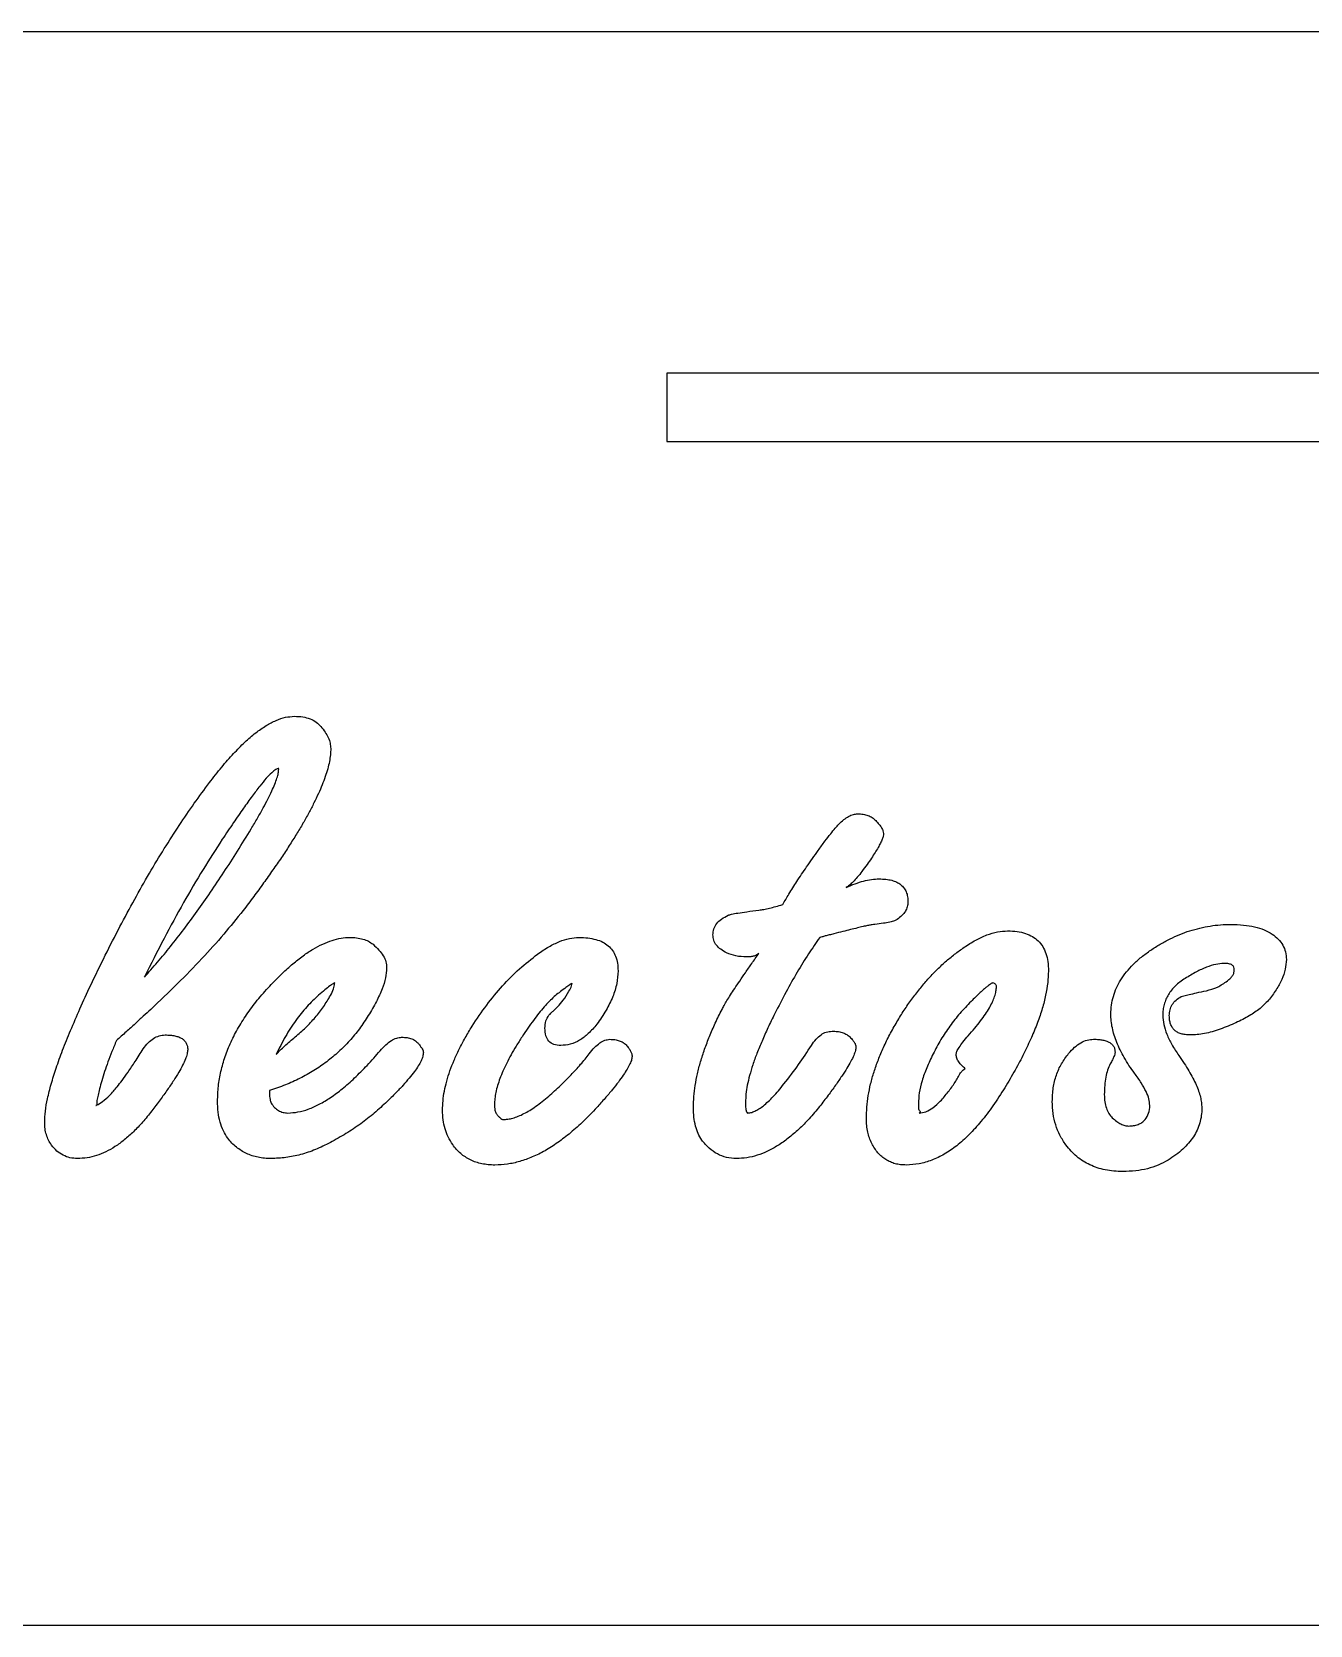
# Model space of a CAD drawing. Header units: millimetres. Extents: x 1 to 632, y 0 to 1598.
# Drawn here: x 189 to 245.2, y 1527.9 to 1597.9 of the extents above; entities that cross this region are included whole.
import ezdxf

# ---------------------------------------------------------------- set-up
doc = ezdxf.new("R2010")
doc.units = ezdxf.units.MM

msp = doc.modelspace()

# ---------------------------------------------------------------- linework, layer by layer
at = {"color": 7, "linetype": 'Continuous', "lineweight": 25}
for p, q in [((631.946, 1597.888), (1.946, 1597.888)), ((216.946, 1582.888), (216.946, 1579.888)), ((256.946, 1582.888), (216.946, 1582.888)), ((216.946, 1579.888), (256.946, 1579.888)), ((199.489, 1551.379), (199.489, 1551.254)), ((101.946, 1527.888), (401.946, 1527.888))]:
    msp.add_line(p, q, dxfattribs=at)
for points, knots in [([(196.844, 1564.902), (197.022, 1565.131), (197.361, 1565.57), (197.882, 1566.162), (198.378, 1566.668), (198.854, 1567.083), (199.315, 1567.403), (199.752, 1567.637), (200.171, 1567.788), (200.449, 1567.808), (200.581, 1567.817)], [0, 0, 0, 0, 0.178583, 0.340754, 0.485118, 0.614308, 0.728838, 0.829169, 0.918917, 1, 1, 1, 1]), ([(200.581, 1567.817), (200.705, 1567.813), (200.939, 1567.805), (201.263, 1567.719), (201.539, 1567.577), (201.675, 1567.435), (201.742, 1567.366)], [0, 0, 0, 0, 0.28873, 0.543741, 0.77662, 1, 1, 1, 1]), ([(201.742, 1567.366), (201.806, 1567.286), (201.929, 1567.133), (202.072, 1566.89), (202.158, 1566.645), (202.169, 1566.481), (202.175, 1566.402)], [0, 0, 0, 0, 0.286283, 0.543869, 0.779345, 1, 1, 1, 1]), ([(202.175, 1566.402), (202.172, 1566.311), (202.167, 1566.119), (202.119, 1565.822), (202.042, 1565.501), (201.933, 1565.159), (201.8, 1564.793), (201.631, 1564.407), (201.436, 1563.997), (201.205, 1563.565), (200.954, 1563.105), (200.666, 1562.627), (200.347, 1562.128), (200.007, 1561.599), (199.623, 1561.057), (199.218, 1560.485), (198.786, 1559.889), (198.479, 1559.49), (198.322, 1559.285)], [0, 0, 0, 0, 0.033289, 0.070213, 0.110006, 0.153967, 0.20156, 0.252589, 0.308175, 0.367908, 0.432073, 0.500031, 0.572311, 0.64911, 0.730156, 0.815759, 0.905484, 1, 1, 1, 1]), ([(199.893, 1565.531), (199.849, 1565.517), (199.729, 1565.479), (199.555, 1565.309), (199.316, 1565.074), (199.038, 1564.724), (198.7, 1564.288), (198.319, 1563.747), (197.878, 1563.117), (197.574, 1562.66), (197.411, 1562.415)], [0, 0, 0, 0, 0.034476, 0.092977, 0.17708, 0.286807, 0.425535, 0.589636, 0.7805, 1, 1, 1, 1]), ([(198.675, 1562.866), (198.771, 1563.026), (198.955, 1563.33), (199.196, 1563.772), (199.411, 1564.165), (199.577, 1564.517), (199.718, 1564.821), (199.808, 1565.084), (199.876, 1565.3), (199.885, 1565.432), (199.889, 1565.491)], [0, 0, 0, 0, 0.1925138, 0.3661857, 0.5191749, 0.6536079, 0.7675831, 0.8636199, 0.9398798, 1, 1, 1, 1]), ([(199.889, 1565.491), (199.887, 1565.502), (199.885, 1565.516), (199.892, 1565.528), (199.893, 1565.531)], [0, 0, 0, 0, 0.7578983, 1, 1, 1, 1]), ([(191.626, 1556), (191.836, 1556.44), (192.25, 1557.306), (192.9, 1558.562), (193.547, 1559.764), (194.192, 1560.91), (194.848, 1561.992), (195.507, 1563.017), (196.163, 1563.987), (196.62, 1564.601), (196.844, 1564.902)], [0, 0, 0, 0, 0.141592, 0.278546, 0.410532, 0.537603, 0.660265, 0.777795, 0.891241, 1, 1, 1, 1]), ([(224.506, 1563.08), (224.579, 1563.147), (224.714, 1563.272), (224.925, 1563.421), (225.133, 1563.513), (225.272, 1563.525), (225.336, 1563.531)], [0, 0, 0, 0, 0.307425, 0.569875, 0.799599, 1, 1, 1, 1]), ([(225.336, 1563.531), (225.417, 1563.528), (225.57, 1563.522), (225.787, 1563.467), (225.979, 1563.375), (226.081, 1563.282), (226.131, 1563.236)], [0, 0, 0, 0, 0.2775873, 0.5262602, 0.7669856, 1, 1, 1, 1]), ([(226.131, 1563.236), (226.181, 1563.181), (226.273, 1563.079), (226.382, 1562.928), (226.451, 1562.794), (226.464, 1562.707), (226.47, 1562.669)], [0, 0, 0, 0, 0.334307, 0.610747, 0.83065, 1, 1, 1, 1]), ([(193.987, 1556.357), (194.179, 1556.575), (194.569, 1557.019), (195.147, 1557.717), (195.727, 1558.463), (196.309, 1559.258), (196.9, 1560.092), (197.489, 1560.976), (198.088, 1561.9), (198.477, 1562.54), (198.675, 1562.866)], [0, 0, 0, 0, 0.108328, 0.220829, 0.338447, 0.461275, 0.588486, 0.720276, 0.857786, 1, 1, 1, 1]), ([(197.411, 1562.415), (197.125, 1561.974), (196.533, 1561.062), (195.686, 1559.604), (194.82, 1558.031), (194.27, 1556.926), (193.987, 1556.357)], [0, 0, 0, 0, 0.226579, 0.468258, 0.726186, 1, 1, 1, 1]), ([(223.604, 1561.928), (223.702, 1562.063), (223.879, 1562.308), (224.13, 1562.632), (224.328, 1562.886), (224.453, 1563.023), (224.506, 1563.08)], [0, 0, 0, 0, 0.340415, 0.621044, 0.840166, 1, 1, 1, 1]), ([(226.47, 1562.669), (226.467, 1562.632), (226.46, 1562.545), (226.411, 1562.404), (226.331, 1562.238), (226.231, 1562.041), (226.092, 1561.823), (225.934, 1561.572), (225.741, 1561.296), (225.599, 1561.105), (225.524, 1561.004)], [0, 0, 0, 0, 0.0581568, 0.1355922, 0.2296399, 0.3443138, 0.4770162, 0.6307807, 0.8050523, 1, 1, 1, 1]), ([(222.042, 1559.544), (222.13, 1559.698), (222.327, 1560.041), (222.676, 1560.593), (223.113, 1561.231), (223.432, 1561.685), (223.604, 1561.928)], [0, 0, 0, 0, 0.186605, 0.415932, 0.686435, 1, 1, 1, 1]), ([(225.524, 1561.004), (225.457, 1560.917), (225.334, 1560.757), (225.148, 1560.554), (224.988, 1560.399), (224.879, 1560.326), (224.832, 1560.294)], [0, 0, 0, 0, 0.331712, 0.604499, 0.829665, 1, 1, 1, 1]), ([(224.832, 1560.294), (224.962, 1560.352), (225.211, 1560.461), (225.584, 1560.584), (225.937, 1560.66), (226.168, 1560.669), (226.278, 1560.674)], [0, 0, 0, 0, 0.282837, 0.541436, 0.780251, 1, 1, 1, 1]), ([(226.278, 1560.674), (226.378, 1560.67), (226.564, 1560.663), (226.825, 1560.621), (227.047, 1560.541), (227.231, 1560.429), (227.375, 1560.282), (227.475, 1560.099), (227.539, 1559.888), (227.544, 1559.735), (227.546, 1559.656)], [0, 0, 0, 0, 0.16139, 0.300541, 0.42606, 0.539481, 0.646611, 0.754278, 0.872198, 1, 1, 1, 1]), ([(227.546, 1559.656), (227.539, 1559.587), (227.525, 1559.446), (227.434, 1559.24), (227.276, 1559.054), (227.143, 1558.945), (227.073, 1558.888)], [0, 0, 0, 0, 0.222148, 0.450969, 0.70896, 1, 1, 1, 1]), ([(198.322, 1559.285), (198.043, 1558.936), (197.464, 1558.212), (196.498, 1557.144), (195.428, 1556.041), (194.66, 1555.315), (194.264, 1554.942)], [0, 0, 0, 0, 0.2255556, 0.4672947, 0.7256723, 1, 1, 1, 1]), ([(218.975, 1558.214), (218.982, 1558.304), (218.996, 1558.482), (219.135, 1558.726), (219.353, 1558.931), (219.54, 1559.025), (219.64, 1559.076)], [0, 0, 0, 0, 0.230787, 0.459164, 0.710782, 1, 1, 1, 1]), ([(219.64, 1559.076), (219.689, 1559.091), (219.827, 1559.136), (220.105, 1559.181), (220.507, 1559.239), (220.817, 1559.277), (220.993, 1559.299)], [0, 0, 0, 0, 0.11213, 0.317487, 0.613192, 1, 1, 1, 1]), ([(220.993, 1559.299), (221.066, 1559.31), (221.221, 1559.334), (221.468, 1559.389), (221.745, 1559.462), (221.939, 1559.516), (222.042, 1559.544)], [0, 0, 0, 0, 0.205549, 0.43861, 0.703703, 1, 1, 1, 1]), ([(219.577, 1557.419), (219.487, 1557.469), (219.319, 1557.561), (219.121, 1557.75), (218.993, 1557.971), (218.981, 1558.134), (218.975, 1558.214)], [0, 0, 0, 0, 0.292864, 0.541568, 0.77288, 1, 1, 1, 1]), ([(224.292, 1558.263), (224.222, 1558.245), (224.094, 1558.212), (223.919, 1558.17), (223.782, 1558.127), (223.701, 1558.107), (223.667, 1558.098)], [0, 0, 0, 0, 0.334954, 0.612967, 0.835866, 1, 1, 1, 1]), ([(226.095, 1558.674), (226.074, 1558.673), (226.017, 1558.67), (225.91, 1558.649), (225.758, 1558.616), (225.555, 1558.58), (225.307, 1558.511), (225.008, 1558.444), (224.665, 1558.358), (224.421, 1558.296), (224.292, 1558.263)], [0, 0, 0, 0, 0.033851, 0.092533, 0.176255, 0.286935, 0.426153, 0.592288, 0.783568, 1, 1, 1, 1]), ([(227.073, 1558.888), (227.035, 1558.867), (226.934, 1558.813), (226.726, 1558.764), (226.439, 1558.717), (226.219, 1558.689), (226.095, 1558.674)], [0, 0, 0, 0, 0.128889, 0.340837, 0.628768, 1, 1, 1, 1]), ([(230.012, 1557.669), (230.179, 1557.778), (230.498, 1557.984), (230.991, 1558.214), (231.465, 1558.359), (231.778, 1558.379), (231.927, 1558.388)], [0, 0, 0, 0, 0.287861, 0.548764, 0.783745, 1, 1, 1, 1]), ([(231.927, 1558.388), (232.068, 1558.384), (232.332, 1558.377), (232.701, 1558.29), (233.017, 1558.152), (233.279, 1557.957), (233.483, 1557.702), (233.619, 1557.39), (233.706, 1557.025), (233.714, 1556.764), (233.718, 1556.625)], [0, 0, 0, 0, 0.146029, 0.275015, 0.392288, 0.502983, 0.61218, 0.728041, 0.855519, 1, 1, 1, 1]), ([(238.215, 1557.544), (238.354, 1557.634), (238.629, 1557.812), (239.056, 1558.044), (239.492, 1558.235), (239.929, 1558.399), (240.375, 1558.518), (240.825, 1558.608), (241.282, 1558.664), (241.588, 1558.67), (241.742, 1558.674)], [0, 0, 0, 0, 0.131804, 0.261466, 0.387476, 0.511466, 0.633334, 0.755612, 0.877584, 1, 1, 1, 1]), ([(241.742, 1558.674), (241.927, 1558.67), (242.276, 1558.661), (242.765, 1558.58), (243.19, 1558.456), (243.541, 1558.266), (243.824, 1558.04), (244.031, 1557.772), (244.152, 1557.463), (244.167, 1557.245), (244.175, 1557.134)], [0, 0, 0, 0, 0.172395, 0.325808, 0.461086, 0.584105, 0.695587, 0.796683, 0.896482, 1, 1, 1, 1]), ([(199.565, 1556.04), (199.722, 1556.203), (200.025, 1556.517), (200.494, 1556.934), (200.944, 1557.295), (201.382, 1557.588), (201.809, 1557.815), (202.22, 1557.976), (202.619, 1558.085), (202.883, 1558.097), (203.011, 1558.102)], [0, 0, 0, 0, 0.164795, 0.317556, 0.45722, 0.58469, 0.701059, 0.808146, 0.906471, 1, 1, 1, 1]), ([(203.011, 1558.102), (203.113, 1558.1), (203.309, 1558.094), (203.584, 1558.036), (203.832, 1557.943), (203.97, 1557.847), (204.038, 1557.799)], [0, 0, 0, 0, 0.278904, 0.53828, 0.7717, 1, 1, 1, 1]), ([(204.038, 1557.799), (204.127, 1557.718), (204.295, 1557.567), (204.489, 1557.309), (204.611, 1557.038), (204.625, 1556.851), (204.632, 1556.759)], [0, 0, 0, 0, 0.291029, 0.546611, 0.777918, 1, 1, 1, 1]), ([(211.268, 1557.37), (211.43, 1557.482), (211.736, 1557.693), (212.208, 1557.92), (212.649, 1558.074), (212.939, 1558.093), (213.076, 1558.102)], [0, 0, 0, 0, 0.29841, 0.56169, 0.793519, 1, 1, 1, 1]), ([(213.076, 1558.102), (213.211, 1558.1), (213.466, 1558.094), (213.82, 1558.019), (214.126, 1557.913), (214.376, 1557.746), (214.574, 1557.533), (214.709, 1557.269), (214.79, 1556.963), (214.799, 1556.744), (214.803, 1556.629)], [0, 0, 0, 0, 0.156621, 0.293456, 0.416351, 0.527882, 0.637356, 0.74805, 0.867273, 1, 1, 1, 1]), ([(223.667, 1558.098), (223.501, 1557.86), (223.156, 1557.364), (222.663, 1556.565), (222.173, 1555.688), (221.857, 1555.072), (221.693, 1554.754)], [0, 0, 0, 0, 0.223983, 0.465923, 0.724099, 1, 1, 1, 1]), ([(227.061, 1554.393), (227.165, 1554.565), (227.37, 1554.905), (227.706, 1555.386), (228.057, 1555.839), (228.414, 1556.268), (228.793, 1556.661), (229.18, 1557.03), (229.588, 1557.365), (229.871, 1557.568), (230.012, 1557.669)], [0, 0, 0, 0, 0.135749, 0.267819, 0.395996, 0.522158, 0.644351, 0.764433, 0.882878, 1, 1, 1, 1]), ([(236.46, 1554.736), (236.465, 1554.868), (236.474, 1555.131), (236.565, 1555.516), (236.698, 1555.891), (236.893, 1556.252), (237.147, 1556.595), (237.45, 1556.929), (237.807, 1557.25), (238.076, 1557.444), (238.215, 1557.544)], [0, 0, 0, 0, 0.114103, 0.228038, 0.342207, 0.459699, 0.582866, 0.712002, 0.851233, 1, 1, 1, 1]), ([(208.388, 1554.196), (208.597, 1554.511), (209.007, 1555.131), (209.707, 1555.973), (210.452, 1556.729), (210.998, 1557.158), (211.268, 1557.37)], [0, 0, 0, 0, 0.262939, 0.516824, 0.761497, 1, 1, 1, 1]), ([(219.372, 1554.942), (219.403, 1555), (219.471, 1555.131), (219.6, 1555.339), (219.749, 1555.591), (219.94, 1555.875), (220.158, 1556.202), (220.407, 1556.567), (220.69, 1556.969), (220.888, 1557.25), (220.993, 1557.397)], [0, 0, 0, 0, 0.067175, 0.150143, 0.249497, 0.36559, 0.498926, 0.649515, 0.816122, 1, 1, 1, 1]), ([(220.452, 1557.245), (220.294, 1557.252), (219.993, 1557.264), (219.711, 1557.369), (219.577, 1557.419)], [0, 0, 0, 0, 0.524793, 1, 1, 1, 1]), ([(220.993, 1557.397), (220.964, 1557.373), (220.902, 1557.32), (220.775, 1557.282), (220.625, 1557.247), (220.514, 1557.246), (220.452, 1557.245)], [0, 0, 0, 0, 0.194438, 0.418372, 0.680742, 1, 1, 1, 1]), ([(241.429, 1556.96), (241.309, 1556.951), (241.049, 1556.932), (240.645, 1556.792), (240.196, 1556.586), (239.895, 1556.402), (239.733, 1556.303)], [0, 0, 0, 0, 0.1953542, 0.4240752, 0.6911798, 1, 1, 1, 1]), ([(241.889, 1556.674), (241.886, 1556.717), (241.881, 1556.8), (241.788, 1556.905), (241.628, 1556.955), (241.504, 1556.958), (241.429, 1556.96)], [0, 0, 0, 0, 0.2059693, 0.39605, 0.6367684, 1, 1, 1, 1]), ([(244.175, 1557.134), (244.165, 1556.988), (244.144, 1556.687), (243.983, 1556.236), (243.73, 1555.779), (243.504, 1555.491), (243.384, 1555.339)], [0, 0, 0, 0, 0.218032, 0.451102, 0.710988, 1, 1, 1, 1]), ([(202.355, 1556.102), (202.329, 1556.091), (202.251, 1556.057), (202.109, 1555.948), (201.897, 1555.782), (201.737, 1555.642), (201.645, 1555.562)], [0, 0, 0, 0, 0.09375, 0.28752, 0.593001, 1, 1, 1, 1]), ([(202.346, 1556.076), (202.346, 1556.084), (202.346, 1556.094), (202.353, 1556.101), (202.355, 1556.102)], [0, 0, 0, 0, 0.782871, 1, 1, 1, 1]), ([(204.632, 1556.759), (204.621, 1556.615), (204.597, 1556.299), (204.427, 1555.806), (204.177, 1555.249), (203.95, 1554.872), (203.828, 1554.669)], [0, 0, 0, 0, 0.19065, 0.417815, 0.686263, 1, 1, 1, 1]), ([(214.803, 1556.629), (214.791, 1556.443), (214.766, 1556.057), (214.577, 1555.473), (214.279, 1554.872), (214.011, 1554.487), (213.87, 1554.285)], [0, 0, 0, 0, 0.217166, 0.451901, 0.712077, 1, 1, 1, 1]), ([(231.28, 1556.102), (231.265, 1556.098), (231.225, 1556.088), (231.157, 1556.049), (231.073, 1555.979), (230.956, 1555.897), (230.831, 1555.777), (230.677, 1555.64), (230.503, 1555.474), (230.381, 1555.354), (230.316, 1555.29)], [0, 0, 0, 0, 0.036751, 0.096593, 0.184596, 0.29513, 0.432234, 0.594197, 0.783434, 1, 1, 1, 1]), ([(231.396, 1556.027), (231.382, 1556.049), (231.355, 1556.093), (231.304, 1556.099), (231.28, 1556.102)], [0, 0, 0, 0, 0.523119, 1, 1, 1, 1]), ([(233.718, 1556.625), (233.711, 1556.455), (233.696, 1556.099), (233.601, 1555.55), (233.453, 1554.963), (233.24, 1554.34), (232.965, 1553.682), (232.639, 1552.983), (232.248, 1552.25), (231.955, 1551.756), (231.802, 1551.5)], [0, 0, 0, 0, 0.092187, 0.19277, 0.301809, 0.420241, 0.549447, 0.688466, 0.838309, 1, 1, 1, 1]), ([(239.733, 1556.303), (239.654, 1556.251), (239.503, 1556.151), (239.299, 1555.98), (239.128, 1555.796), (238.988, 1555.598), (238.879, 1555.386), (238.804, 1555.16), (238.751, 1554.923), (238.748, 1554.76), (238.746, 1554.678)], [0, 0, 0, 0, 0.141595, 0.273457, 0.398611, 0.519113, 0.637262, 0.755496, 0.876682, 1, 1, 1, 1]), ([(240.661, 1555.759), (240.826, 1555.803), (241.16, 1555.894), (241.443, 1556.094), (241.585, 1556.196)], [0, 0, 0, 0, 0.493562, 1, 1, 1, 1]), ([(241.585, 1556.196), (241.631, 1556.235), (241.716, 1556.306), (241.814, 1556.425), (241.878, 1556.547), (241.886, 1556.633), (241.889, 1556.674)], [0, 0, 0, 0, 0.307995, 0.563037, 0.791713, 1, 1, 1, 1]), ([(189.603, 1549.982), (189.61, 1550.143), (189.625, 1550.491), (189.728, 1551.05), (189.891, 1551.68), (190.111, 1552.39), (190.402, 1553.176), (190.75, 1554.045), (191.162, 1554.997), (191.466, 1555.655), (191.626, 1556)], [0, 0, 0, 0, 0.075667, 0.163597, 0.266019, 0.381676, 0.512611, 0.659449, 0.821667, 1, 1, 1, 1]), ([(197.203, 1550.91), (197.21, 1551.13), (197.223, 1551.57), (197.341, 1552.225), (197.524, 1552.876), (197.786, 1553.522), (198.125, 1554.162), (198.531, 1554.801), (199.011, 1555.435), (199.377, 1555.834), (199.565, 1556.04)], [0, 0, 0, 0, 0.113571, 0.227841, 0.344087, 0.463848, 0.588417, 0.719177, 0.855725, 1, 1, 1, 1]), ([(201.645, 1555.562), (201.468, 1555.398), (201.102, 1555.059), (200.619, 1554.446), (200.165, 1553.744), (199.908, 1553.227), (199.775, 1552.96)], [0, 0, 0, 0, 0.223996, 0.463995, 0.722212, 1, 1, 1, 1]), ([(200.618, 1553.732), (200.776, 1553.867), (201.086, 1554.134), (201.497, 1554.581), (201.863, 1555.047), (202.064, 1555.383), (202.163, 1555.549)], [0, 0, 0, 0, 0.259747, 0.511359, 0.758251, 1, 1, 1, 1]), ([(202.163, 1555.549), (202.217, 1555.643), (202.311, 1555.808), (202.335, 1555.995), (202.346, 1556.076)], [0, 0, 0, 0, 0.57177, 1, 1, 1, 1]), ([(212.209, 1555.674), (212.139, 1555.617), (211.989, 1555.497), (211.773, 1555.284), (211.544, 1555.044), (211.312, 1554.766), (211.077, 1554.452), (210.832, 1554.108), (210.576, 1553.734), (210.411, 1553.468), (210.326, 1553.33)], [0, 0, 0, 0, 0.09023, 0.190542, 0.300278, 0.419829, 0.549546, 0.689346, 0.839323, 1, 1, 1, 1]), ([(212.147, 1555.053), (212.234, 1555.148), (212.427, 1555.357), (212.569, 1555.605), (212.647, 1555.741)], [0, 0, 0, 0, 0.449316, 1, 1, 1, 1]), ([(212.791, 1556.088), (212.783, 1556.084), (212.732, 1556.058), (212.624, 1555.978), (212.436, 1555.847), (212.292, 1555.737), (212.209, 1555.674)], [0.0453807, 0.0453807, 0.0453807, 0.0453807, 0.0801074, 0.2738612, 0.5820404, 1, 1, 1, 1]), ([(212.647, 1555.741), (212.691, 1555.819), (212.753, 1555.93), (212.783, 1556.052), (212.791, 1556.088)], [0, 0, 0, 0, 0.6054814, 0.8532258, 0.8532258, 0.8532258, 0.8532258]), ([(230.195, 1553.781), (230.293, 1553.892), (230.48, 1554.103), (230.728, 1554.422), (230.948, 1554.715), (231.12, 1554.996), (231.258, 1555.257), (231.356, 1555.501), (231.421, 1555.727), (231.428, 1555.873), (231.432, 1555.942)], [0, 0, 0, 0, 0.174808, 0.33408, 0.477821, 0.608327, 0.723341, 0.827678, 0.918673, 1, 1, 1, 1]), ([(231.432, 1555.942), (231.434, 1555.956), (231.438, 1555.99), (231.411, 1556.013), (231.396, 1556.027)], [0, 0, 0, 0, 0.412726, 1, 1, 1, 1]), ([(239.032, 1554.665), (239.037, 1554.752), (239.047, 1554.923), (239.152, 1555.16), (239.324, 1555.359), (239.475, 1555.452), (239.554, 1555.5)], [0, 0, 0, 0, 0.251223, 0.49007, 0.734011, 1, 1, 1, 1]), ([(239.554, 1555.5), (239.594, 1555.514), (239.708, 1555.554), (239.936, 1555.598), (240.262, 1555.681), (240.517, 1555.73), (240.661, 1555.759)], [0, 0, 0, 0, 0.111677, 0.317262, 0.611373, 1, 1, 1, 1]), ([(194.264, 1554.942), (194.155, 1554.842), (193.927, 1554.633), (193.571, 1554.3), (193.173, 1553.946), (192.898, 1553.699), (192.755, 1553.571)], [0, 0, 0, 0, 0.216998, 0.455658, 0.717736, 1, 1, 1, 1]), ([(211.768, 1554.683), (211.784, 1554.701), (211.825, 1554.746), (211.901, 1554.828), (212.016, 1554.928), (212.1, 1555.008), (212.147, 1555.053)], [0, 0, 0, 0, 0.136945, 0.345227, 0.631002, 1, 1, 1, 1]), ([(218.118, 1550.634), (218.12, 1550.792), (218.126, 1551.116), (218.194, 1551.61), (218.294, 1552.122), (218.425, 1552.653), (218.609, 1553.199), (218.822, 1553.766), (219.077, 1554.352), (219.272, 1554.742), (219.372, 1554.942)], [0, 0, 0, 0, 0.104603, 0.21493, 0.329422, 0.450442, 0.577051, 0.710935, 0.851816, 1, 1, 1, 1]), ([(221.693, 1554.754), (221.59, 1554.548), (221.392, 1554.152), (221.137, 1553.566), (220.91, 1553.025), (220.724, 1552.521), (220.588, 1552.052), (220.48, 1551.624), (220.421, 1551.234), (220.409, 1550.987), (220.403, 1550.87)], [0, 0, 0, 0, 0.167567, 0.322706, 0.464481, 0.594652, 0.713207, 0.820105, 0.915362, 1, 1, 1, 1]), ([(230.316, 1555.29), (230.151, 1555.117), (229.822, 1554.772), (229.38, 1554.211), (228.984, 1553.617), (228.762, 1553.197), (228.651, 1552.986)], [0, 0, 0, 0, 0.2512542, 0.5006565, 0.7500931, 1, 1, 1, 1]), ([(237.505, 1552.134), (237.421, 1552.248), (237.258, 1552.472), (237.052, 1552.819), (236.863, 1553.151), (236.724, 1553.484), (236.604, 1553.804), (236.524, 1554.12), (236.472, 1554.43), (236.464, 1554.635), (236.46, 1554.736)], [0, 0, 0, 0, 0.149461, 0.290732, 0.424587, 0.550843, 0.670722, 0.783908, 0.893327, 1, 1, 1, 1]), ([(243.384, 1555.339), (243.266, 1555.217), (243.015, 1554.957), (242.525, 1554.638), (241.94, 1554.327), (241.501, 1554.16), (241.268, 1554.071)], [0, 0, 0, 0, 0.204078, 0.434755, 0.700124, 1, 1, 1, 1]), ([(203.828, 1554.669), (203.701, 1554.473), (203.449, 1554.084), (203.007, 1553.554), (202.528, 1553.067), (202.002, 1552.634), (201.438, 1552.242), (200.828, 1551.904), (200.177, 1551.61), (199.721, 1551.457), (199.489, 1551.379)], [0, 0, 0, 0, 0.1258453, 0.249426, 0.3712996, 0.4931336, 0.6158794, 0.7407713, 0.8681545, 1, 1, 1, 1]), ([(207.089, 1550.513), (207.094, 1550.65), (207.105, 1550.93), (207.163, 1551.356), (207.27, 1551.796), (207.411, 1552.25), (207.598, 1552.717), (207.822, 1553.199), (208.083, 1553.698), (208.285, 1554.028), (208.388, 1554.196)], [0, 0, 0, 0, 0.104024, 0.212281, 0.325932, 0.446627, 0.572841, 0.707209, 0.850133, 1, 1, 1, 1]), ([(211.589, 1554.111), (211.594, 1554.222), (211.604, 1554.428), (211.716, 1554.602), (211.768, 1554.683)], [0, 0, 0, 0, 0.533628, 1, 1, 1, 1]), ([(212.29, 1553.352), (212.185, 1553.359), (211.992, 1553.372), (211.743, 1553.53), (211.607, 1553.798), (211.595, 1554), (211.589, 1554.111)], [0, 0, 0, 0, 0.265184, 0.487299, 0.716594, 1, 1, 1, 1]), ([(213.87, 1554.285), (213.75, 1554.146), (213.524, 1553.883), (213.134, 1553.576), (212.718, 1553.388), (212.43, 1553.364), (212.29, 1553.352)], [0, 0, 0, 0, 0.291286, 0.546265, 0.779131, 1, 1, 1, 1]), ([(225.718, 1550.147), (225.722, 1550.312), (225.732, 1550.649), (225.797, 1551.156), (225.9, 1551.674), (226.048, 1552.201), (226.243, 1552.736), (226.471, 1553.284), (226.741, 1553.841), (226.953, 1554.206), (227.061, 1554.393)], [0, 0, 0, 0, 0.1101, 0.22391, 0.34012, 0.461531, 0.587841, 0.718868, 0.85669, 1, 1, 1, 1]), ([(238.746, 1554.678), (238.755, 1554.545), (238.775, 1554.263), (238.925, 1553.833), (239.142, 1553.371), (239.344, 1553.07), (239.451, 1552.91)], [0, 0, 0, 0, 0.207195, 0.437674, 0.701552, 1, 1, 1, 1]), ([(239.943, 1553.817), (239.871, 1553.819), (239.737, 1553.823), (239.549, 1553.863), (239.389, 1553.93), (239.257, 1554.025), (239.153, 1554.146), (239.084, 1554.297), (239.036, 1554.472), (239.033, 1554.598), (239.032, 1554.665)], [0, 0, 0, 0, 0.150726, 0.282279, 0.401619, 0.513832, 0.620572, 0.73551, 0.858657, 1, 1, 1, 1]), ([(241.268, 1554.071), (241.151, 1554.032), (240.924, 1553.957), (240.585, 1553.875), (240.259, 1553.83), (240.047, 1553.821), (239.943, 1553.817)], [0, 0, 0, 0, 0.272777, 0.529889, 0.769186, 1, 1, 1, 1]), ([(192.755, 1553.571), (192.689, 1553.409), (192.562, 1553.097), (192.386, 1552.642), (192.239, 1552.216), (192.115, 1551.824), (192.016, 1551.478), (191.952, 1551.185), (191.899, 1550.954), (191.892, 1550.817), (191.889, 1550.759)], [0, 0, 0, 0, 0.177723, 0.34283, 0.494884, 0.63595, 0.759939, 0.860798, 0.94086, 1, 1, 1, 1]), ([(193.934, 1553.205), (194.005, 1553.297), (194.137, 1553.469), (194.373, 1553.67), (194.628, 1553.791), (194.806, 1553.808), (194.893, 1553.817)], [0, 0, 0, 0, 0.295074, 0.550001, 0.778251, 1, 1, 1, 1]), ([(194.893, 1553.817), (194.971, 1553.816), (195.118, 1553.814), (195.321, 1553.782), (195.496, 1553.736), (195.639, 1553.662), (195.754, 1553.57), (195.831, 1553.452), (195.885, 1553.318), (195.888, 1553.221), (195.889, 1553.169)], [0, 0, 0, 0, 0.17286, 0.327421, 0.45883, 0.574712, 0.683167, 0.783592, 0.886621, 1, 1, 1, 1]), ([(199.775, 1552.96), (199.896, 1553.084), (200.164, 1553.356), (200.458, 1553.599), (200.618, 1553.732)], [0, 0, 0, 0, 0.455089, 1, 1, 1, 1]), ([(204.351, 1553.125), (204.431, 1553.214), (204.581, 1553.378), (204.823, 1553.569), (205.058, 1553.694), (205.218, 1553.711), (205.293, 1553.718)], [0, 0, 0, 0, 0.314466, 0.581299, 0.806346, 1, 1, 1, 1]), ([(205.293, 1553.718), (205.372, 1553.715), (205.521, 1553.708), (205.73, 1553.663), (205.903, 1553.572), (205.988, 1553.484), (206.029, 1553.442)], [0, 0, 0, 0, 0.291828, 0.551515, 0.782446, 1, 1, 1, 1]), ([(206.029, 1553.442), (206.06, 1553.399), (206.117, 1553.321), (206.191, 1553.216), (206.236, 1553.126), (206.244, 1553.071), (206.248, 1553.049)], [0, 0, 0, 0, 0.351449, 0.634576, 0.84985, 1, 1, 1, 1]), ([(210.326, 1553.33), (210.25, 1553.203), (210.102, 1552.956), (209.914, 1552.586), (209.747, 1552.239), (209.61, 1551.91), (209.508, 1551.598), (209.431, 1551.305), (209.382, 1551.03), (209.377, 1550.853), (209.375, 1550.768)], [0, 0, 0, 0, 0.160724, 0.311752, 0.451234, 0.578749, 0.697794, 0.807908, 0.90778, 1, 1, 1, 1]), ([(213.54, 1552.986), (213.614, 1553.083), (213.749, 1553.26), (213.981, 1553.461), (214.207, 1553.597), (214.364, 1553.616), (214.437, 1553.625)], [0, 0, 0, 0, 0.320716, 0.585167, 0.808264, 1, 1, 1, 1]), ([(214.437, 1553.625), (214.514, 1553.624), (214.656, 1553.622), (214.853, 1553.568), (215.025, 1553.496), (215.113, 1553.418), (215.156, 1553.379)], [0, 0, 0, 0, 0.292584, 0.546777, 0.779974, 1, 1, 1, 1]), ([(215.156, 1553.379), (215.195, 1553.331), (215.266, 1553.243), (215.355, 1553.118), (215.408, 1553.006), (215.419, 1552.936), (215.424, 1552.906)], [0, 0, 0, 0, 0.340015, 0.613876, 0.834928, 1, 1, 1, 1]), ([(222.095, 1551.665), (222.314, 1551.946), (222.739, 1552.494), (223.117, 1553.074), (223.301, 1553.357)], [0, 0, 0, 0, 0.513837, 1, 1, 1, 1]), ([(223.301, 1553.357), (223.366, 1553.451), (223.487, 1553.625), (223.708, 1553.828), (223.95, 1553.958), (224.122, 1553.974), (224.207, 1553.982)], [0, 0, 0, 0, 0.297147, 0.553284, 0.779402, 1, 1, 1, 1]), ([(224.207, 1553.982), (224.286, 1553.98), (224.435, 1553.975), (224.642, 1553.937), (224.817, 1553.866), (224.912, 1553.796), (224.957, 1553.763)], [0, 0, 0, 0, 0.2971754, 0.5595715, 0.7903879, 1, 1, 1, 1]), ([(224.957, 1553.763), (225.003, 1553.717), (225.085, 1553.633), (225.181, 1553.506), (225.246, 1553.397), (225.256, 1553.325), (225.26, 1553.294)], [0, 0, 0, 0, 0.344196, 0.61884, 0.839952, 1, 1, 1, 1]), ([(229.659, 1552.955), (229.669, 1553), (229.694, 1553.114), (229.805, 1553.297), (229.975, 1553.526), (230.117, 1553.69), (230.195, 1553.781)], [0, 0, 0, 0, 0.139291, 0.348035, 0.636973, 1, 1, 1, 1]), ([(234.608, 1553.004), (234.692, 1553.098), (234.852, 1553.276), (235.127, 1553.476), (235.413, 1553.604), (235.609, 1553.621), (235.706, 1553.629)], [0, 0, 0, 0, 0.290694, 0.548327, 0.778619, 1, 1, 1, 1]), ([(235.706, 1553.629), (235.779, 1553.628), (235.917, 1553.625), (236.11, 1553.598), (236.275, 1553.557), (236.412, 1553.494), (236.515, 1553.407), (236.597, 1553.306), (236.641, 1553.182), (236.646, 1553.094), (236.648, 1553.049)], [0, 0, 0, 0, 0.175418, 0.330719, 0.467816, 0.583003, 0.689715, 0.789165, 0.892155, 1, 1, 1, 1]), ([(192.791, 1551.54), (192.863, 1551.632), (193.029, 1551.842), (193.288, 1552.214), (193.599, 1552.676), (193.815, 1553.019), (193.934, 1553.205)], [0, 0, 0, 0, 0.173232, 0.398214, 0.672118, 1, 1, 1, 1]), ([(195.889, 1553.169), (195.882, 1553.108), (195.866, 1552.969), (195.787, 1552.741), (195.66, 1552.473), (195.488, 1552.156), (195.265, 1551.798), (194.99, 1551.396), (194.668, 1550.95), (194.433, 1550.641), (194.309, 1550.477)], [0, 0, 0, 0, 0.058722, 0.133119, 0.228237, 0.341113, 0.47601, 0.630089, 0.804716, 1, 1, 1, 1]), ([(200.293, 1550.388), (200.439, 1550.398), (200.744, 1550.419), (201.209, 1550.551), (201.69, 1550.772), (202.19, 1551.074), (202.71, 1551.462), (203.242, 1551.939), (203.8, 1552.495), (204.161, 1552.908), (204.351, 1553.125)], [0, 0, 0, 0, 0.087467, 0.182241, 0.286369, 0.402251, 0.530467, 0.672633, 0.828339, 1, 1, 1, 1]), ([(206.248, 1553.049), (206.241, 1552.992), (206.226, 1552.865), (206.148, 1552.666), (206.018, 1552.443), (205.843, 1552.187), (205.613, 1551.905), (205.341, 1551.586), (205.014, 1551.244), (204.775, 1551.011), (204.65, 1550.888)], [0, 0, 0, 0, 0.062933, 0.139523, 0.233269, 0.34625, 0.480122, 0.633249, 0.806821, 1, 1, 1, 1]), ([(211.759, 1551.134), (211.932, 1551.287), (212.268, 1551.584), (212.733, 1552.053), (213.158, 1552.514), (213.415, 1552.832), (213.54, 1552.986)], [0, 0, 0, 0, 0.2689385, 0.524047, 0.7683667, 1, 1, 1, 1]), ([(215.424, 1552.906), (215.419, 1552.852), (215.408, 1552.727), (215.321, 1552.533), (215.199, 1552.302), (215.027, 1552.036), (214.807, 1551.733), (214.538, 1551.394), (214.221, 1551.019), (213.989, 1550.761), (213.866, 1550.625)], [0, 0, 0, 0, 0.058049, 0.133387, 0.225553, 0.338984, 0.47285, 0.627502, 0.803167, 1, 1, 1, 1]), ([(225.26, 1553.294), (225.253, 1553.239), (225.237, 1553.11), (225.157, 1552.897), (225.03, 1552.641), (224.855, 1552.336), (224.623, 1551.99), (224.352, 1551.59), (224.026, 1551.146), (223.788, 1550.837), (223.662, 1550.674)], [0, 0, 0, 0, 0.05407, 0.125689, 0.218594, 0.331673, 0.466106, 0.62175, 0.800349, 1, 1, 1, 1]), ([(228.651, 1552.986), (228.553, 1552.783), (228.369, 1552.396), (228.161, 1551.825), (228.03, 1551.296), (228.012, 1550.956), (228.003, 1550.794)], [0, 0, 0, 0, 0.293899, 0.55741, 0.790039, 1, 1, 1, 1]), ([(230.065, 1552.334), (230.016, 1552.376), (229.911, 1552.469), (229.78, 1552.621), (229.682, 1552.789), (229.667, 1552.902), (229.659, 1552.955)], [0.097688, 0.097688, 0.097688, 0.097688, 0.3258456, 0.5959999, 0.8112546, 1, 1, 1, 1]), ([(233.889, 1550.888), (233.897, 1551.091), (233.912, 1551.485), (234.05, 1552.049), (234.276, 1552.563), (234.498, 1552.858), (234.608, 1553.004)], [0, 0, 0, 0, 0.266964, 0.516721, 0.759427, 1, 1, 1, 1]), ([(236.648, 1553.049), (236.644, 1553.023), (236.636, 1552.96), (236.588, 1552.853), (236.529, 1552.709), (236.471, 1552.606), (236.438, 1552.549)], [0, 0, 0, 0, 0.141361, 0.3512571, 0.6372804, 1, 1, 1, 1]), ([(239.451, 1552.91), (239.531, 1552.797), (239.686, 1552.577), (239.891, 1552.247), (240.065, 1551.934), (240.211, 1551.641), (240.318, 1551.36), (240.401, 1551.099), (240.447, 1550.85), (240.456, 1550.689), (240.46, 1550.611)], [0, 0, 0, 0, 0.163905, 0.316685, 0.457189, 0.5858, 0.702373, 0.810533, 0.908552, 1, 1, 1, 1]), ([(229.311, 1551.317), (229.417, 1551.454), (229.621, 1551.717), (229.774, 1552.014), (229.847, 1552.156)], [0, 0, 0, 0, 0.519228, 1, 1, 1, 1]), ([(229.847, 1552.156), (229.886, 1552.193), (229.951, 1552.253), (230.016, 1552.322), (230.059, 1552.333), (230.065, 1552.334)], [0, 0, 0, 0, 0.4283764, 0.7086709, 0.7520129, 0.7520129, 0.7520129, 0.7520129]), ([(236.438, 1552.549), (236.396, 1552.459), (236.309, 1552.272), (236.234, 1551.951), (236.184, 1551.591), (236.178, 1551.335), (236.175, 1551.201)], [0, 0, 0, 0, 0.213614, 0.446451, 0.709784, 1, 1, 1, 1]), ([(238.175, 1550.723), (238.166, 1550.818), (238.145, 1551.029), (238.002, 1551.359), (237.793, 1551.738), (237.607, 1551.994), (237.505, 1552.134)], [0, 0, 0, 0, 0.179453, 0.399924, 0.673812, 1, 1, 1, 1]), ([(191.859, 1550.718), (191.867, 1550.721), (191.971, 1550.759), (192.173, 1550.911), (192.48, 1551.177), (192.679, 1551.41), (192.791, 1551.54)], [0.1361538, 0.1361538, 0.1361538, 0.1361538, 0.1554054, 0.3673343, 0.646694, 1, 1, 1, 1]), ([(199.489, 1551.254), (199.488, 1551.162), (199.487, 1551.015), (199.537, 1550.877), (199.556, 1550.826)], [0, 0, 0, 0, 0.624941, 1, 1, 1, 1]), ([(220.475, 1550.388), (220.529, 1550.391), (220.645, 1550.398), (220.819, 1550.47), (221.009, 1550.566), (221.203, 1550.714), (221.41, 1550.895), (221.633, 1551.113), (221.865, 1551.373), (222.016, 1551.564), (222.095, 1551.665)], [0, 0, 0, 0, 0.076353, 0.1637, 0.263645, 0.37833, 0.506829, 0.654401, 0.818605, 1, 1, 1, 1]), ([(231.802, 1551.5), (231.632, 1551.232), (231.306, 1550.72), (230.779, 1550.026), (230.248, 1549.436), (229.711, 1548.951), (229.163, 1548.573), (228.605, 1548.308), (228.042, 1548.133), (227.661, 1548.113), (227.472, 1548.102)], [0, 0, 0, 0, 0.165619, 0.317084, 0.45469, 0.579697, 0.694426, 0.801195, 0.901589, 1, 1, 1, 1]), ([(228.043, 1550.388), (228.142, 1550.401), (228.359, 1550.43), (228.672, 1550.629), (228.999, 1550.924), (229.201, 1551.178), (229.311, 1551.317)], [0, 0, 0, 0, 0.182863, 0.401511, 0.671154, 1, 1, 1, 1]), ([(236.175, 1551.201), (236.178, 1551.093), (236.185, 1550.889), (236.253, 1550.607), (236.357, 1550.361), (236.471, 1550.238), (236.527, 1550.178)], [0, 0, 0, 0, 0.289996, 0.550208, 0.780327, 1, 1, 1, 1]), ([(197.654, 1549.277), (197.584, 1549.384), (197.44, 1549.607), (197.302, 1549.999), (197.215, 1550.438), (197.207, 1550.748), (197.203, 1550.91)], [0, 0, 0, 0, 0.223119, 0.460925, 0.717088, 1, 1, 1, 1]), ([(199.556, 1550.826), (199.603, 1550.759), (199.693, 1550.631), (199.876, 1550.494), (200.076, 1550.402), (200.22, 1550.393), (200.293, 1550.388)], [0, 0, 0, 0, 0.273649, 0.519271, 0.758521, 1, 1, 1, 1]), ([(204.65, 1550.888), (204.466, 1550.717), (204.097, 1550.374), (203.495, 1549.903), (202.846, 1549.475), (202.389, 1549.219), (202.159, 1549.089)], [0, 0, 0, 0, 0.24403, 0.490569, 0.742411, 1, 1, 1, 1]), ([(207.535, 1549), (207.466, 1549.109), (207.327, 1549.328), (207.191, 1549.699), (207.102, 1550.095), (207.093, 1550.371), (207.089, 1550.513)], [0, 0, 0, 0, 0.242279, 0.483932, 0.734775, 1, 1, 1, 1]), ([(209.375, 1550.768), (209.373, 1550.681), (209.372, 1550.542), (209.426, 1550.414), (209.446, 1550.366)], [0, 0, 0, 0, 0.619377, 1, 1, 1, 1]), ([(213.866, 1550.625), (213.676, 1550.426), (213.31, 1550.041), (212.739, 1549.526), (212.17, 1549.092), (211.611, 1548.728), (211.051, 1548.449), (210.495, 1548.25), (209.943, 1548.127), (209.575, 1548.111), (209.393, 1548.102)], [0, 0, 0, 0, 0.156012, 0.301463, 0.436544, 0.561992, 0.679936, 0.791154, 0.896595, 1, 1, 1, 1]), ([(209.75, 1550.102), (209.82, 1550.107), (209.966, 1550.116), (210.191, 1550.162), (210.428, 1550.243), (210.672, 1550.362), (210.93, 1550.505), (211.196, 1550.687), (211.478, 1550.895), (211.663, 1551.052), (211.759, 1551.134)], [0, 0, 0, 0, 0.091494, 0.190398, 0.298967, 0.416968, 0.54376, 0.683632, 0.83609, 1, 1, 1, 1]), ([(218.484, 1549.196), (218.426, 1549.289), (218.306, 1549.483), (218.202, 1549.828), (218.126, 1550.214), (218.121, 1550.489), (218.118, 1550.634)], [0, 0, 0, 0, 0.217835, 0.452361, 0.711862, 1, 1, 1, 1]), ([(223.662, 1550.674), (223.512, 1550.493), (223.221, 1550.145), (222.76, 1549.679), (222.3, 1549.284), (221.843, 1548.956), (221.383, 1548.706), (220.926, 1548.522), (220.468, 1548.41), (220.161, 1548.395), (220.01, 1548.388)], [0, 0, 0, 0, 0.158648, 0.305489, 0.441395, 0.566646, 0.68426, 0.793239, 0.89836, 1, 1, 1, 1]), ([(220.403, 1550.87), (220.404, 1550.817), (220.406, 1550.721), (220.414, 1550.597), (220.426, 1550.506), (220.444, 1550.445), (220.495, 1550.412), (220.478, 1550.393), (220.475, 1550.388)], [0, 0, 0, 0, 0.320968, 0.571149, 0.751389, 0.859077, 0.967866, 1, 1, 1, 1]), ([(228.003, 1550.794), (228.002, 1550.732), (227.999, 1550.642), (228.016, 1550.553), (228.021, 1550.527)], [0, 0, 0, 0, 0.697175, 1, 1, 1, 1]), ([(228.021, 1550.527), (228.057, 1550.49), (228.108, 1550.438), (228.058, 1550.4), (228.043, 1550.388)], [0, 0, 0, 0, 0.7001673, 1, 1, 1, 1]), ([(234.487, 1548.986), (234.394, 1549.125), (234.208, 1549.399), (234.029, 1549.869), (233.906, 1550.365), (233.895, 1550.712), (233.889, 1550.888)], [0, 0, 0, 0, 0.246302, 0.488422, 0.739513, 1, 1, 1, 1]), ([(237.965, 1550.098), (238.025, 1550.187), (238.153, 1550.376), (238.167, 1550.603), (238.175, 1550.723)], [0, 0, 0, 0, 0.474284, 1, 1, 1, 1]), ([(240.46, 1550.611), (240.457, 1550.498), (240.45, 1550.274), (240.372, 1549.947), (240.259, 1549.635), (240.093, 1549.338), (239.883, 1549.058), (239.624, 1548.792), (239.319, 1548.542), (239.091, 1548.393), (238.974, 1548.317)], [0, 0, 0, 0, 0.1186494, 0.2335478, 0.3498735, 0.4656241, 0.5880683, 0.7158656, 0.8530944, 1, 1, 1, 1]), ([(189.907, 1548.977), (189.859, 1549.049), (189.763, 1549.192), (189.674, 1549.438), (189.611, 1549.702), (189.606, 1549.886), (189.603, 1549.982)], [0, 0, 0, 0, 0.240437, 0.482905, 0.731648, 1, 1, 1, 1]), ([(194.309, 1550.477), (194.177, 1550.312), (193.924, 1549.994), (193.522, 1549.566), (193.114, 1549.207), (192.708, 1548.909), (192.297, 1548.677), (191.885, 1548.51), (191.469, 1548.405), (191.189, 1548.394), (191.05, 1548.388)], [0, 0, 0, 0, 0.158287, 0.304029, 0.438972, 0.564168, 0.680346, 0.790783, 0.896132, 1, 1, 1, 1]), ([(209.446, 1550.366), (209.476, 1550.326), (209.529, 1550.255), (209.616, 1550.177), (209.682, 1550.118), (209.73, 1550.107), (209.75, 1550.102)], [0, 0, 0, 0, 0.364083, 0.649197, 0.85183, 1, 1, 1, 1]), ([(225.954, 1549.053), (225.918, 1549.133), (225.845, 1549.294), (225.768, 1549.558), (225.724, 1549.845), (225.72, 1550.044), (225.718, 1550.147)], [0, 0, 0, 0, 0.2320147, 0.4709309, 0.7269891, 1, 1, 1, 1]), ([(236.527, 1550.178), (236.59, 1550.125), (236.708, 1550.024), (236.89, 1549.905), (237.068, 1549.832), (237.186, 1549.822), (237.242, 1549.817)], [0, 0, 0, 0, 0.302782, 0.567912, 0.796104, 1, 1, 1, 1]), ([(237.242, 1549.817), (237.316, 1549.82), (237.459, 1549.825), (237.657, 1549.881), (237.833, 1549.964), (237.921, 1550.053), (237.965, 1550.098)], [0, 0, 0, 0, 0.280014, 0.534612, 0.766804, 1, 1, 1, 1]), ([(199.556, 1548.388), (199.458, 1548.391), (199.265, 1548.396), (198.982, 1548.435), (198.718, 1548.508), (198.47, 1548.606), (198.24, 1548.733), (198.025, 1548.885), (197.825, 1549.064), (197.712, 1549.205), (197.654, 1549.277)], [0, 0, 0, 0, 0.135314, 0.265653, 0.390855, 0.512178, 0.631337, 0.751809, 0.873598, 1, 1, 1, 1]), ([(220.01, 1548.388), (219.861, 1548.396), (219.57, 1548.412), (219.157, 1548.578), (218.782, 1548.835), (218.585, 1549.073), (218.484, 1549.196)], [0, 0, 0, 0, 0.248009, 0.485223, 0.733868, 1, 1, 1, 1]), ([(191.05, 1548.388), (190.935, 1548.394), (190.714, 1548.404), (190.404, 1548.527), (190.122, 1548.71), (189.98, 1548.886), (189.907, 1548.977)], [0, 0, 0, 0, 0.255305, 0.494214, 0.739759, 1, 1, 1, 1]), ([(202.159, 1549.089), (201.942, 1548.981), (201.521, 1548.77), (200.863, 1548.552), (200.209, 1548.415), (199.772, 1548.397), (199.556, 1548.388)], [0, 0, 0, 0, 0.266382, 0.519009, 0.761577, 1, 1, 1, 1]), ([(209.393, 1548.102), (209.294, 1548.104), (209.101, 1548.108), (208.822, 1548.156), (208.558, 1548.221), (208.314, 1548.32), (208.092, 1548.452), (207.882, 1548.602), (207.699, 1548.79), (207.591, 1548.929), (207.535, 1549)], [0, 0, 0, 0, 0.1372131, 0.2696922, 0.3941122, 0.5152119, 0.6352562, 0.7540545, 0.8744755, 1, 1, 1, 1]), ([(227.472, 1548.102), (227.388, 1548.105), (227.225, 1548.109), (226.988, 1548.153), (226.77, 1548.232), (226.567, 1548.332), (226.386, 1548.472), (226.221, 1548.636), (226.076, 1548.833), (225.996, 1548.978), (225.954, 1549.053)], [0, 0, 0, 0, 0.131891, 0.2587371, 0.3784955, 0.49735, 0.6149412, 0.7380026, 0.8640613, 1, 1, 1, 1]), ([(236.987, 1547.817), (236.855, 1547.82), (236.596, 1547.827), (236.219, 1547.88), (235.869, 1547.973), (235.544, 1548.106), (235.237, 1548.264), (234.958, 1548.468), (234.708, 1548.711), (234.561, 1548.894), (234.487, 1548.986)], [0, 0, 0, 0, 0.138511, 0.270434, 0.396022, 0.516701, 0.636325, 0.755432, 0.876382, 1, 1, 1, 1]), ([(238.974, 1548.317), (238.833, 1548.239), (238.547, 1548.081), (238.065, 1547.929), (237.542, 1547.832), (237.177, 1547.822), (236.987, 1547.817)], [0, 0, 0, 0, 0.232044, 0.47237, 0.726166, 1, 1, 1, 1])]:
    msp.add_open_spline(points, degree=3, knots=knots, dxfattribs=at)
msp.add_open_spline([(191.889, 1550.759), (191.879, 1550.744), (191.869, 1550.73), (191.859, 1550.718)], degree=3, dxfattribs=at)

doc.saveas('drawing.dxf')
